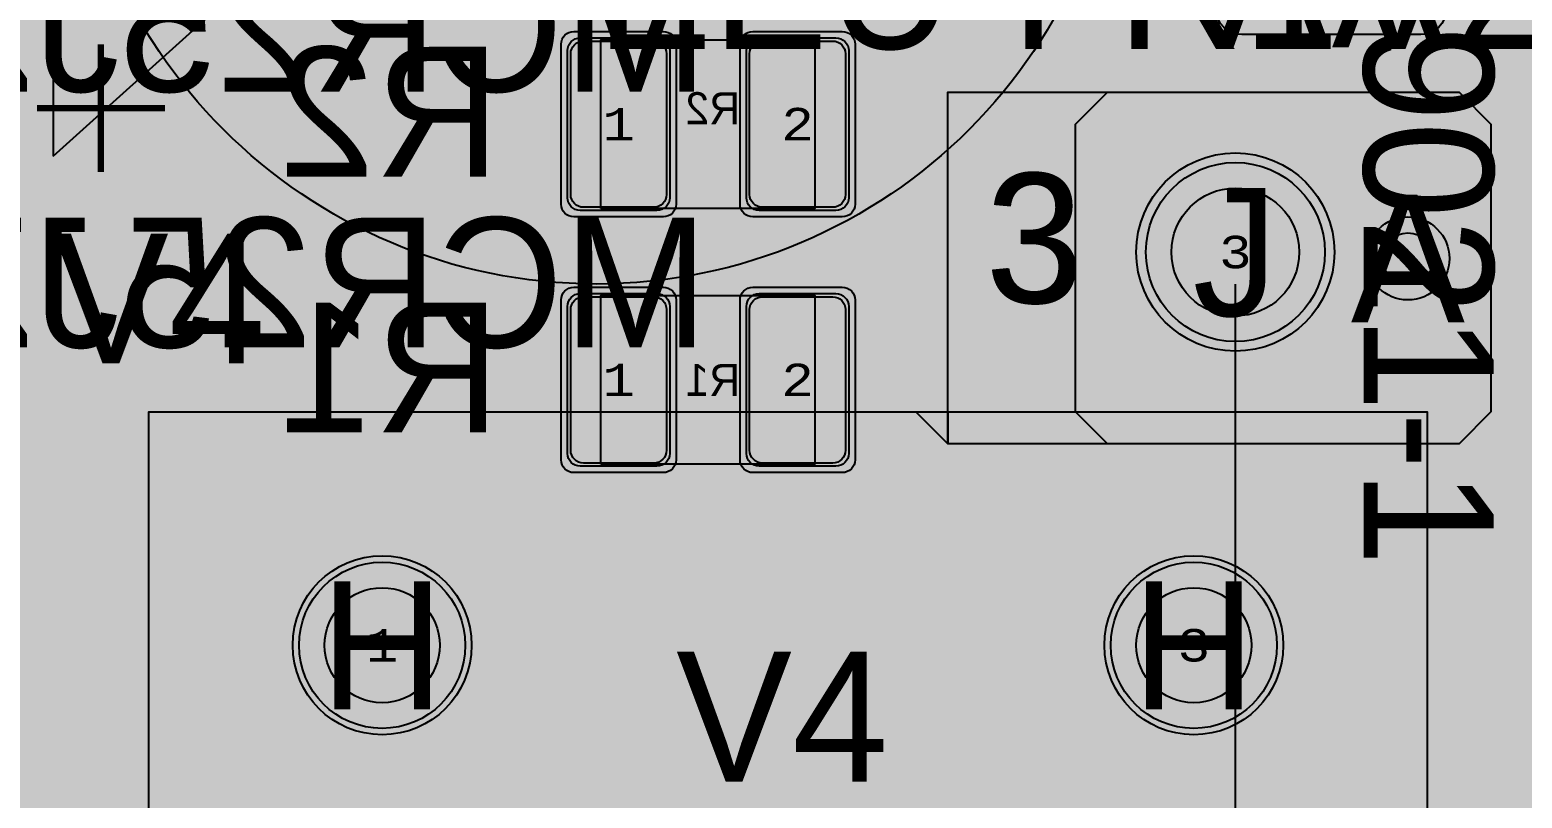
# Model space of a CAD drawing. Extents: x -13 to 280, y -47 to 100.
# Drawn here: x 111.14 to 134.49, y 53.96 to 65.97 of the extents above; entities that cross this region are included whole.
import ezdxf
from ezdxf.enums import TextEntityAlignment as Align

# ---------------------------------------------------------------- set-up
doc = ezdxf.new("R2010")
doc.units = 0
doc.header["$MEASUREMENT"] = 0
for name, color, linetype in [('ASSEMBLY_OUTLINES_BTM', 191, 'CONTINUOUS'), ('ASSEMBLY_OUTLINES_TOP', 102, 'CONTINUOUS'), ('ASSEMBLY_PART_NUMBERS_BTM', 191, 'CONTINUOUS'), ('ASSEMBLY_PART_NUMBERS_TOP', 102, 'CONTINUOUS'), ('ASSEMBLY_REF_DES_BTM', 191, 'CONTINUOUS'), ('ASSEMBLY_REF_DES_TOP', 102, 'CONTINUOUS'), ('DRILL_DRAWING', 21, 'CONTINUOUS'), ('GENERATED_SILKSCREEN_BTM', 255, 'CONTINUOUS'), ('GENERATED_SILKSCREEN_TOP', 140, 'CONTINUOUS'), ('PART_HOLES_LAYER_BOTTOM', 30, 'CONTINUOUS'), ('PART_HOLES_LAYER_TOP', 30, 'CONTINUOUS'), ('PART_PADS_LAYER_BOTTOM', 230, 'CONTINUOUS'), ('PART_PADS_LAYER_TOP', 150, 'CONTINUOUS'), ('PART_PADS_SMD_BTM', 230, 'CONTINUOUS'), ('PIN_NUMBERS_BTM', 8, 'CONTINUOUS'), ('PIN_NUMBERS_TOP', 8, 'CONTINUOUS'), ('PLACEMENT_OUTLINES_BTM', 222, 'CONTINUOUS'), ('PLACEMENT_OUTLINES_TOP', 130, 'CONTINUOUS'), ('PLANE_DATA_LAYER_BOTTOM', 230, 'CONTINUOUS'), ('PLANE_DATA_LAYER_TOP', 150, 'CONTINUOUS'), ('PLANE_SHAPES_LAYER_BOTTOM', 230, 'CONTINUOUS'), ('PLANE_SHAPES_LAYER_TOP', 150, 'CONTINUOUS'), ('SILKSCREEN_OUTLINES_BTM', 211, 'CONTINUOUS'), ('SILKSCREEN_OUTLINES_TOP', 150, 'CONTINUOUS'), ('SILKSCREEN_REF_DES_BTM', 211, 'CONTINUOUS'), ('SILKSCREEN_REF_DES_TOP', 150, 'CONTINUOUS'), ('SOLDERMASK_PADS_BTM', 12, 'CONTINUOUS'), ('SOLDERMASK_PADS_TOP', 180, 'CONTINUOUS'), ('SOLDERPASTE_PADS_BTM', 12, 'CONTINUOUS'), ('TRACES_LAYER_BOTTOM', 230, 'CONTINUOUS'), ('TRACES_LAYER_TOP', 150, 'CONTINUOUS'), ('VIA_HOLES_LAYER_BOTTOM', 30, 'CONTINUOUS'), ('VIA_HOLES_LAYER_TOP', 30, 'CONTINUOUS'), ('VIA_PADS_LAYER_BOTTOM', 230, 'CONTINUOUS'), ('VIA_PADS_LAYER_TOP', 150, 'CONTINUOUS')]:
    doc.layers.add(name, color=color, linetype=linetype)
doc.styles.add('COURIER_NEW', font='COUR.TTF')
doc.styles.add('VERIBEST_GERBER_0', font='txt')

msp = doc.modelspace()

# ---------------------------------------------------------------- hatches: boundary and pattern name
at = {"layer": 'PART_HOLES_LAYER_BOTTOM'}
h = msp.add_hatch(color=256, dxfattribs=at)
edge = h.paths.add_edge_path()
edge.add_arc((130, 62.5), 1, 0, 360)
h = msp.add_hatch(color=256, dxfattribs=at)
edge = h.paths.add_edge_path()
edge.add_arc((116.65, 56.35), 0.9, 0, 360)
h = msp.add_hatch(color=256, dxfattribs=at)
edge = h.paths.add_edge_path()
edge.add_arc((129.35, 56.35), 0.9, 0, 360)
at = {"layer": 'PART_HOLES_LAYER_TOP'}
h = msp.add_hatch(color=256, dxfattribs=at)
edge = h.paths.add_edge_path()
edge.add_arc((130, 62.5), 1, 0, 360)
h = msp.add_hatch(color=256, dxfattribs=at)
edge = h.paths.add_edge_path()
edge.add_arc((116.65, 56.35), 0.9, 0, 360)
h = msp.add_hatch(color=256, dxfattribs=at)
edge = h.paths.add_edge_path()
edge.add_arc((129.35, 56.35), 0.9, 0, 360)
at = {"layer": 'PLANE_DATA_LAYER_BOTTOM'}
h = msp.add_hatch(color=256, dxfattribs=at)
h.paths.add_polyline_path([(144.392238, 74.423799, -0.198909956), (144.36992, 74.369918), (136.022321, 66.022318, -0.198913366), (135.968439, 66), (127.0762, 66, -0.414213562), (127, 66.0762), (127, 69.999996), (126.999997, 70.000001), (125.000002, 71.999998, 0.207684346), (124.999996, 72), (123.000004, 72, 0.207684346), (122.999998, 71.999998), (119.022322, 68.02232, -0.198913366), (118.96844, 68.000002), (115.944447, 68, 0.175452379), (115.944442, 67.999998), (111.627175, 64.114458, -0.649327923), (111.5, 64.171097), (111.500002, 87.46844), (111.500002, 87.468441, -0.198909956), (111.52232, 87.522322), (119.977678, 95.97768, -0.198913366), (120.03156, 95.999998), (135.9238, 96, -0.414213562), (136, 95.9238), (136, 90.5762, -0.414213562), (135.9238, 90.5), (123.000004, 90.5, 0.207684346), (122.999998, 90.499998), (121.500002, 89.000002), (121.5, 88.999996), (121.5, 77.000004), (121.500003, 76.999999), (122.999998, 75.500002, 0.207684346), (123.000004, 75.5), (135.9238, 75.5, -0.414213562), (136, 75.4238), (136, 74.500008, 0.414213562), (136.000008, 74.5), (144.316038, 74.5, -0.414213562), (144.392238, 74.4238)], flags=0)
h.paths.add_polyline_path([(116.95, 68.85, 0.414213562), (117.65, 69.55), (117.65, 70.95, 0.414213562), (116.95, 71.65), (115.55, 71.65, 0.414213562), (114.85, 70.95), (114.85, 69.55, 0.414213562), (115.55, 68.85)], flags=0)
h.paths.add_polyline_path([(116.95, 86.85, 0.414213562), (117.65, 87.55), (117.65, 88.95, 0.414213562), (116.95, 89.65), (115.55, 89.65, 0.414213562), (114.85, 88.95), (114.85, 87.55, 0.414213562), (115.55, 86.85)], flags=0)
h = msp.add_hatch(color=256, dxfattribs=at)
h.paths.add_polyline_path([(134, 64.468438), (133.999998, 60.03156), (133.999998, 60.031559, -0.198909956), (133.97768, 59.977678), (133.522322, 59.52232, -0.198913366), (133.46844, 59.500002), (125.531562, 59.5, -0.198913366), (125.47768, 59.522318), (125.13008, 59.869918, -0.198909956), (125.107762, 59.923799), (125.107762, 59.9238, -0.414213562), (125.183962, 60), (125.499992, 60, 0.414213562), (125.5, 60.000008), (125.5, 64.9238, -0.414213562), (125.5762, 65), (128.1, 64.999999), (133.46844, 64.999998, -0.198913366), (133.522322, 64.97768), (133.977682, 64.52232, -0.198909956), (134, 64.468439)], flags=0)
h.paths.add_polyline_path([(128.1, 62.5, -1), (131.9, 62.5, -1)], flags=0)
for points in [[(130, 62.5), (130, 64.4762)], [(130, 62.5), (128.0238, 62.5)], [(130, 62.5), (130, 60.5238)], [(130, 62.5), (131.9762, 62.5)]]:
    msp.add_hatch(color=256, dxfattribs=at).paths.add_polyline_path(points, is_closed=False, flags=0)
at = {"layer": 'PLANE_DATA_LAYER_TOP'}
h = msp.add_hatch(color=256, dxfattribs=at)
h.paths.add_polyline_path([(258.5, 84.968438), (258.499998, 72.53156), (258.499998, 72.531559, -0.198909956), (258.47768, 72.477678), (256.022322, 70.02232, -0.198913366), (255.96844, 70.000002), (235.000004, 70, 0.207684346), (234.999998, 69.999998), (219.000002, 54.000002), (219, 53.999996), (218.999998, 29.03156), (218.999998, 29.031559, -0.198909956), (218.97768, 28.977678), (202.522322, 12.52232, -0.198913366), (202.46844, 12.500002), (149.5762, 12.5, -0.414213562), (149.5, 12.5762), (149.5, 14.499996), (149.499997, 14.500001), (145.000002, 18.999998, 0.207684346), (144.999996, 19), (139.000004, 19, 0.207684346), (138.999998, 18.999998), (128.522321, 8.522318, -0.198913366), (128.468439, 8.5), (106.531562, 8.5, -0.198913366), (106.47768, 8.522318), (102.500002, 12.499998, 0.207684346), (102.499996, 12.5), (96.500004, 12.5, 0.207684346), (96.499998, 12.499998), (94.000002, 10.000002), (94, 9.999996), (94, 5.0762, -0.414213562), (93.9238, 5), (61.0762, 5, -0.414213562), (61, 5.0762), (61, 9.499996), (60.999997, 9.500001), (58.000002, 12.499998, 0.207684346), (57.999996, 12.5), (52.000004, 12.5, 0.207684346), (51.999998, 12.499998), (49.000002, 9.500002), (49, 9.499996), (49, 5.0762, -0.414213562), (48.9238, 5), (16.0762, 5, -0.414213562), (16, 5.0762), (16, 8.999996), (15.999997, 9.000001), (13.750002, 11.249998, 0.207684346), (13.749996, 11.25), (1.5762, 11.25, -0.414213562), (1.5, 11.3262), (1.500002, 86.968439), (1.500002, 86.96844, -0.198909956), (1.52232, 87.022321), (2.999997, 88.499998), (2.999999, 88.500004), (2.999999, 91.81604, -0.668181994), (3.130081, 91.869921), (3.4, 91.600002), (6.3, 88.700001), (7.999998, 87.000002, 0.207684346), (8.000004, 87), (11.499996, 87, 0.207684346), (11.500002, 87.000002), (15.499998, 90.999998), (15.5, 91.000004), (15.5, 95.9238, -0.414213562), (15.5762, 96), (17.722894, 96, -0.414213562), (17.799094, 95.9238, -0.157845252), (17.784635, 95.87914, 1.957551633), (20.215365, 95.87914, -0.157845252), (20.200906, 95.9238, -0.414213562), (20.277106, 96), (21.924691, 96, -0.579614893), (21.990422, 95.885253, 1.745689265), (25.009578, 95.885253, -0.579614893), (25.075309, 96), (27.222894, 96, -0.414213562), (27.299094, 95.9238, -0.157845252), (27.284635, 95.87914, 0.463471037), (27.832699, 93.656605, -0.284786377), (27.875, 93.588361), (27.875, 92.361644, -0.198909956), (27.852682, 92.307763), (22.388417, 86.843498, 0.198912246), (22.205358, 86.401557), (22.205358, 83.362834, -0.198909956), (22.18304, 83.308953), (16.933059, 78.058972, 0.198912246), (16.75, 77.617031), (16.75, 76.865445, -0.198909956), (16.727682, 76.811564), (15.138312, 75.222194, -0.194772493), (15.085645, 75.199886, 0.409549399), (14.2, 74.3), (14.2, 74.299969, 0.992073385), (15.999886, 74.285645, -0.194772493), (16.022194, 74.338312), (17.816941, 76.133059, 0.198912246), (18, 76.575), (18, 77.326586, -0.198909956), (18.022318, 77.380467), (23.272299, 82.630448, 0.198912246), (23.455358, 83.072389), (23.455358, 86.111112, -0.198909956), (23.477676, 86.164993), (28.941941, 91.629258, 0.198912246), (29.125, 92.071199), (29.125, 93.588361, -0.284786377), (29.167301, 93.656605, 0.463471037), (29.715365, 95.87914, -0.157845252), (29.700906, 95.9238, -0.414213562), (29.777106, 96), (48.9238, 96, -0.414213562), (49, 95.9238), (49, 91.000004), (49.000003, 90.999999), (51.3, 88.700001), (52.999998, 87.000002, 0.207684346), (53.000004, 87), (56.999996, 87, 0.207684346), (57.000002, 87.000002), (60.999998, 90.999998), (61, 91.000004), (61, 95.9238, -0.414213562), (61.0762, 96), (93.9238, 96, -0.414213562), (94, 95.9238), (94, 90.500004), (94.000003, 90.499999), (97.499998, 87.000002, 0.207684346), (97.500004, 87), (101.999996, 87, 0.207684346), (102.000002, 87.000002), (105.999998, 90.999998), (106, 91.000004), (106, 95.9238, -0.414213562), (106.0762, 96), (129.549985, 96, -0.557048093), (129.618191, 95.889824, 0.116057054), (129.55, 95.6), (129.55, 92.4, 0.414213562), (130.2, 91.75), (132.8, 91.75, 0.414213562), (133.45, 92.4), (133.45, 95.6, 0.116057054), (133.381809, 95.889824, -0.557048093), (133.450015, 96), (134.4238, 96, -0.414213562), (134.5, 95.9238), (134.5, 90.441466, -0.414213562), (134.4238, 90.365266), (130.778303, 90.365266, -0.198913366), (130.724421, 90.387584), (129.817866, 91.294139, 0.198912246), (129.375925, 91.477198), (115.162716, 91.477198, -0.198913366), (115.108834, 91.499516), (114.666409, 91.941941, 0.198912246), (114.224468, 92.125), (113.77918, 92.125, -0.19476974), (113.726165, 92.146466, 0.662426212), (112.2, 91.500001), (112.2, 91.499999, 0.662426212), (113.726165, 90.853534, -0.19476974), (113.77918, 90.875), (113.934022, 90.875, -0.198913366), (113.987904, 90.852682), (114.430329, 90.410257, 0.198912246), (114.87227, 90.227198), (129.085479, 90.227198, -0.198913366), (129.139361, 90.20488), (130.045916, 89.298325, 0.198912246), (130.487857, 89.115266), (134.4238, 89.115266, -0.414213562), (134.5, 89.039066), (134.5, 86.000004), (134.500003, 85.999999), (138.999998, 81.500002, 0.207684346), (139.000004, 81.5), (145.999996, 81.5, 0.207684346), (146.000002, 81.500002), (151.499998, 86.999998), (151.5, 87.000004), (151.5, 94.359758, -0.414213562), (151.5762, 94.435958), (210.4238, 94.435958, -0.414213562), (210.5, 94.359758), (210.5, 85.500004), (210.500003, 85.499999), (214.499998, 81.500002, 0.207684346), (214.500004, 81.5), (222.1738, 81.5, -0.414213562), (222.25, 81.4238), (222.25, 73.5, 0.414213562), (222.5, 73.25), (227, 73.25, 0.414213562), (227.25, 73.5), (227.25, 77.364885, -0.198909956), (227.272318, 77.418766), (228.081234, 78.227682, -0.198913366), (228.135116, 78.25), (237.864884, 78.25, -0.198913366), (237.918766, 78.227682), (238.822897, 77.323551, -0.00035495), (238.822973, 77.323474, 0.199280671), (239, 77.25), (243.5, 77.25, 0.414213562), (243.75, 77.5), (243.75, 83.5, 0.414213562), (243.5, 83.75), (239, 83.75, 0.414213562), (238.75, 83.5), (238.75, 81.135115, -0.198909956), (238.727682, 81.081234), (237.918766, 80.272318, -0.198913366), (237.864884, 80.25), (228.135116, 80.25, -0.198913366), (228.081234, 80.272318), (227.272318, 81.081234, -0.198909956), (227.25, 81.135115), (227.25, 82.218439, -0.198909956), (227.272318, 82.27232), (231.995058, 86.99506, -0.198913366), (232.04894, 87.017378), (232.302743, 87.017378, 0.198912246), (232.744684, 87.200437), (235.691941, 90.147694, 0.198912246), (235.875, 90.589635), (235.875, 92.838361, -0.284786377), (235.917301, 92.906605, 0.284787559), (236.75, 94.25, 0.354394072), (235.56043, 95.717527, -0.354393408), (235.5, 95.792077), (235.5, 96.4238, -0.414213562), (235.5762, 96.5), (248.4238, 96.5, -0.414213562), (248.5, 96.4238), (248.5, 92.000004), (248.500003, 91.999999), (252.2, 88.3), (252.499998, 88.000002, 0.207684346), (252.500004, 88), (255.46844, 87.999998, -0.198913366), (255.522322, 87.97768), (258.477682, 85.02232, -0.198909956), (258.5, 84.968439)], flags=0)
h.paths.add_polyline_path([(3, 18.1, -1), (5.5, 18.1, -1)], flags=0)
h.paths.add_polyline_path([(3.4, 59.75, -1), (5.6, 59.75, -1)], flags=0)
h.paths.add_polyline_path([(2.75, 13.9, -1), (5.75, 13.9, -1)], flags=0)
h.paths.add_polyline_path([(10.35, 16.85, 0.414213562), (11, 17.5), (11, 18.7, 0.414213562), (10.35, 19.35), (9.15, 19.35, 0.414213562), (8.5, 18.7), (8.5, 17.5, 0.414213562), (9.15, 16.85)], flags=0)
h.paths.add_polyline_path([(8.25, 13.9, -1), (11.25, 13.9, -1)], flags=0)
h.paths.add_polyline_path([(10.999641, 39.722422, 0.350115905), (11.7, 40.6), (11.7, 40.600001, 0.893974901), (9.922422, 40.799641, -0.141359951), (9.902002, 40.762662), (4.56967, 35.430331, 0.198912367), (4.35, 34.900001), (4.35, 29.019962, -0.141359112), (4.338291, 28.979375, 0.141358978), (4.2, 28.500001), (4.2, 28.5, 1), (6, 28.5), (6, 28.500001, 0.141358978), (5.861709, 28.979375, -0.141359112), (5.85, 29.019962), (5.85, 34.557777, -0.198909956), (5.872318, 34.611658), (10.962662, 39.702002, -0.141359951)], flags=0)
h.paths.add_polyline_path([(6.3, 50, -1), (13.7, 50, -1)], flags=0)
h.paths.add_polyline_path([(18.25, 12, -1), (20.75, 12, -1)], flags=0)
h.paths.add_polyline_path([(16.65, 24.6, -1), (20.75, 24.6, -1)], flags=0)
h.paths.add_polyline_path([(16.65, 41.4, -1), (20.75, 41.4, -1)], flags=0)
h.paths.add_polyline_path([(18.25, 53, -1), (20.75, 53, -1)], flags=0)
h.paths.add_polyline_path([(16.65, 71.2, 1), (20.75, 71.2, 0.236598351), (19.926702, 72.842469, 0.332217121), (17.473299, 72.842469, 0.236598402)], flags=0)
h.paths.add_polyline_path([(16.65, 83.8, -1), (20.75, 83.8, -1)], flags=0)
h.paths.add_polyline_path([(25.05, 11, 0.414213562), (25.5, 11.45), (25.5, 12.55, 0.414213562), (25.05, 13), (23.95, 13, 0.414213562), (23.5, 12.55), (23.5, 11.45, 0.414213562), (23.95, 11)], flags=0)
h.paths.add_polyline_path([(23.25, 53, 1), (25.75, 53), (25.75, 54.781012, 0.198912306), (25.383883, 55.664895), (20.414895, 60.633883, 0.198912306), (19.531012, 61), (9.5, 61, 1), (9.5, 58.5), (18.981682, 58.5, -0.198913366), (19.035564, 58.477682), (23.227682, 54.285564, -0.198909956), (23.25, 54.231683)], flags=0)
h.paths.add_polyline_path([(26.9, 23.05, 0.414213562), (27.55, 23.7), (27.55, 25.5, 0.414213562), (26.9, 26.15), (25.1, 26.15, 0.414213562), (24.45, 25.5), (24.45, 23.7, 0.414213562), (25.1, 23.05)], flags=0)
h.paths.add_polyline_path([(24.45, 28.8, -1), (27.55, 28.8, -1)], flags=0)
h.paths.add_polyline_path([(24.45, 33, -1), (27.55, 33, -1)], flags=0)
h.paths.add_polyline_path([(24.45, 37.2, -1), (27.55, 37.2, -1)], flags=0)
h.paths.add_polyline_path([(26.9, 69.65, 0.414213562), (27.55, 70.3), (27.55, 72.1, 0.414213562), (26.9, 72.75), (25.1, 72.75, 0.414213562), (24.45, 72.1), (24.45, 70.3, 0.414213562), (25.1, 69.65)], flags=0)
h.paths.add_polyline_path([(24.2, 83.8, -1), (27.8, 83.8, -1)], flags=0)
h.paths.add_polyline_path([(29.95, 24.6, -1), (33.05, 24.6, -1)], flags=0)
h.paths.add_polyline_path([(29.95, 28.8, -1), (33.05, 28.8, -1)], flags=0)
h.paths.add_polyline_path([(30.050559, 40.850799, 0.833523971), (33.05, 41.399999), (33.05, 41.4, 0.771151006), (30.150275, 42.162065, -0.771150883), (30.007721, 42.199529), (30.007721, 63.03507, 0.198912215), (29.861274, 63.388623), (23.888507, 69.36139, -0.198909956), (23.866189, 69.415271), (23.866189, 72.52752, -0.198909956), (23.888507, 72.581401), (25.278258, 73.971152, -0.311695204), (25.363434, 73.986747, 3.389409812), (24.45, 75.4, 0.106198542), (24.586747, 74.763434, -0.106197553), (24.59347, 74.73214), (24.59347, 74.732139, -0.198909956), (24.571152, 74.678258), (23.222521, 73.329627, -0.668181994), (23.092439, 73.383508), (23.092439, 77.937499, -0.198909956), (23.114757, 77.99138), (24.201059, 79.077682, -0.198913366), (24.254941, 79.1), (24.479303, 79.1, -0.311693868), (24.550559, 79.050799, 0.833523971), (27.55, 79.599999), (27.55, 79.600001, 0.833523971), (24.550559, 80.149201, -0.311693868), (24.479303, 80.1), (24.016271, 80.1, 0.198912215), (23.662718, 79.953553), (22.238886, 78.529721, 0.198912215), (22.092439, 78.176168), (22.092439, 68.563129, 0.198912215), (22.238886, 68.209576), (28.206068, 62.242394, -0.198909956), (28.228386, 62.188513), (28.228386, 41.992222, -0.198909956), (28.206068, 41.938341), (28.190045, 41.922318, -0.198913366), (28.136163, 41.9), (27.520697, 41.9, -0.311693868), (27.449441, 41.949201, 0.833523971), (24.45, 41.400001), (24.45, 41.399999, 0.833523971), (27.449441, 40.850799, -0.311693868), (27.520697, 40.9), (28.374833, 40.9, 0.198912215), (28.728386, 41.046447), (29.064172, 41.382233, -0.41421628), (29.171936, 41.382232), (29.507721, 41.046447, 0.198912367), (29.861274, 40.9), (29.979303, 40.9, -0.311693868)], flags=0)
h.paths.add_polyline_path([(29.95, 71.2, -1), (33.05, 71.2, -1)], flags=0)
h.paths.add_polyline_path([(29.95, 75.4, -1), (33.05, 75.4, -1)], flags=0)
h.paths.add_polyline_path([(29.95, 79.6, -1), (33.05, 79.6, -1)], flags=0)
h.paths.add_polyline_path([(29.7, 33, -1), (33.3, 33, -1)], flags=0)
h.paths.add_polyline_path([(29.7, 37.2, -1), (33.3, 37.2, -1)], flags=0)
h.paths.add_polyline_path([(29.7, 83.8, -1), (33.3, 83.8, -1)], flags=0)
h.paths.add_polyline_path([(50.5, 47.25, 0.414213562), (50.75, 47.5), (50.75, 63.5, 0.414213562), (50.5, 63.75), (46.5, 63.75, 0.414213562), (46.25, 63.5), (46.25, 47.5, 0.414213562), (46.5, 47.25)], flags=0)
h.paths.add_polyline_path([(51.3, 50, -1), (58.7, 50, -1)], flags=0)
h.paths.add_polyline_path([(57, 29, -1), (65, 29, -1)], flags=0)
h.paths.add_polyline_path([(66.6, 20, -1), (71.4, 20, -1)], flags=0)
h.paths.add_polyline_path([(66.6, 38, -1), (71.4, 38, -1)], flags=0)
h.paths.add_polyline_path([(75.6, 62, -1), (80.4, 62, -1)], flags=0)
h.paths.add_polyline_path([(75.6, 80, -1), (80.4, 80, -1)], flags=0)
h.paths.add_polyline_path([(85.549825, 29.973203, 0.198912367), (85.769495, 30.503533), (85.769495, 34.629883, 0.198912367), (85.549825, 35.160213), (81.616905, 39.093132, -0.198909956), (81.594587, 39.147013), (81.594587, 47.209472, -0.198909956), (81.616905, 47.263353), (82.676449, 48.322897, -0.00035495), (82.676526, 48.322973, 0.199280671), (82.75, 48.5), (82.75, 52.5, 0.414213562), (82.5, 52.75), (78.5, 52.75, 0.414213562), (78.25, 52.5), (78.25, 48.5, 0.199280671), (78.323474, 48.322973, -0.00035495), (78.323551, 48.322897), (80.072269, 46.574179, -0.198909956), (80.094587, 46.520298), (80.094587, 38.804789, 0.198912367), (80.314257, 38.274459), (84.247177, 34.34154, -0.198909956), (84.269495, 34.287659), (84.269495, 30.845757, -0.198909956), (84.247177, 30.791876), (83.227619, 29.772318, -0.198913366), (83.173737, 29.75), (82.722666, 29.75, -0.220113332), (82.66459, 29.776869, 0.189180818), (81.892172, 30.191548, -0.379842992), (81.825, 30.267211), (81.825, 30.272789, -0.379842992), (81.892172, 30.348452, 16.821510547), (81.607828, 30.348452, -0.379842992), (81.675, 30.272789), (81.675, 30.267211, -0.379842992), (81.607828, 30.191548, 0.887776067), (81.607828, 27.808452, -0.379842992), (81.675, 27.732789), (81.675, 27.727211, -0.379842992), (81.607828, 27.651548, 16.821510547), (81.892172, 27.651548, -0.379842992), (81.825, 27.727211), (81.825, 27.732789, -0.379842992), (81.892172, 27.808452, 0.189180818), (82.66459, 28.223131, -0.220113332), (82.722666, 28.25), (83.515961, 28.25, 0.198912714), (84.046292, 28.46967)], flags=0)
h.paths.add_polyline_path([(82, 71, -1), (90, 71, -1)], flags=0)
h.paths.add_polyline_path([(96.3, 50, -1), (103.7, 50, -1)], flags=0)
h.paths.add_polyline_path([(116.95, 87.1, 0.414213562), (117.4, 87.55), (117.4, 88.95, 0.414213562), (116.95, 89.4), (115.55, 89.4, 0.414213562), (115.1, 88.95), (115.1, 87.55, 0.414213562), (115.55, 87.1)], flags=0)
h.paths.add_polyline_path([(115.1, 56.35, -1), (118.2, 56.35, -1)], flags=0)
h.paths.add_polyline_path([(118.7, 11.35, 0.414213562), (119.15, 11.8), (119.15, 13.2, 0.414213562), (118.7, 13.65), (117.3, 13.65, 0.414213562), (116.85, 13.2), (116.85, 11.8, 0.414213562), (117.3, 11.35)], flags=0)
h.paths.add_polyline_path([(118.7, 29.35, 0.414213562), (119.15, 29.8), (119.15, 31.2, 0.414213562), (118.7, 31.65), (118.295776, 31.65, -0.198913366), (118.241894, 31.672318), (117.672318, 32.241894, -0.198909956), (117.65, 32.295775), (117.65, 42.0455, -0.344121363), (117.707711, 42.119423, 0.344122875), (118.2, 42.75), (118.2, 44.55, 0.344122875), (117.707711, 45.180577, -0.344121363), (117.65, 45.2545), (117.65, 46.198799, 0.198912215), (117.357106, 46.905905), (113.74062, 50.522391, -0.198909956), (113.718302, 50.576272), (113.718302, 64.472527, -0.198909956), (113.74062, 64.526408), (116.957106, 67.742894, 0.198912215), (117.25, 68.45), (117.25, 69.182087, -0.196019859), (117.271722, 69.235365, 0.19601931), (117.4, 69.55), (117.4, 70.95, 0.414213562), (116.95, 71.4), (115.55, 71.4, 0.414213562), (115.1, 70.95), (115.1, 69.55, 0.19601931), (115.228278, 69.235365, -0.196019859), (115.25, 69.182087), (115.25, 68.895775, -0.198909956), (115.227682, 68.841894), (112.011196, 65.625408, 0.198912215), (111.718302, 64.918302), (111.718302, 50.130497, 0.198912215), (112.011196, 49.423391), (115.627682, 45.806905, -0.198909956), (115.65, 45.753024), (115.65, 45.2545, -0.344121363), (115.592289, 45.180577, 0.344122875), (115.1, 44.55), (115.1, 42.75, 0.344122875), (115.592289, 42.119423, -0.344121363), (115.65, 42.0455), (115.65, 31.85, 0.198912215), (115.942894, 31.142894), (116.827682, 30.258106, -0.198909956), (116.85, 30.204225), (116.85, 29.8, 0.414213562), (117.3, 29.35)], flags=0)
h.paths.add_polyline_path([(122.35, 70.25, -1), (125.15, 70.25, -1)], flags=0)
h.paths.add_polyline_path([(122.35, 88.25, -1), (125.15, 88.25, -1)], flags=0)
h.paths.add_polyline_path([(124.1, 12.5, -1), (126.9, 12.5, -1)], flags=0)
h.paths.add_polyline_path([(124.1, 30.5, -1), (126.9, 30.5, -1)], flags=0)
h.paths.add_polyline_path([(118.8, 50, -1), (127.2, 50, -1)], flags=0)
h.paths.add_polyline_path([(127.55, 56.35, -1), (131.15, 56.35, -1)], flags=0)
h.paths.add_polyline_path([(133.176777, 34.823223, 0.198911632), (133.25, 34.999999), (133.25, 45.500001, 0.198911632), (133.176777, 45.676777), (132.676777, 46.176777, 0.198912672), (132.5, 46.25), (127.5, 46.25, 0.198912672), (127.323223, 46.176777), (126.823223, 45.676777, 0.198911632), (126.75, 45.500001), (126.75, 34.999999, 0.198911632), (126.823223, 34.823223), (127.323223, 34.323223, 0.198912672), (127.5, 34.25), (132.5, 34.25, 0.198912672), (132.676777, 34.323223)], flags=0)
h.paths.add_polyline_path([(132.8, 65.75, 0.414213562), (133.45, 66.4), (133.45, 69.6, 0.414213562), (132.8, 70.25), (130.2, 70.25, 0.414213562), (129.55, 69.6), (129.55, 66.4, 0.414213562), (130.2, 65.75)], flags=0)
h.paths.add_polyline_path([(132.8, 75.75, 0.414213562), (133.45, 76.4), (133.45, 79.6, 0.414213562), (132.8, 80.25), (130.2, 80.25, 0.414213562), (129.55, 79.6), (129.55, 76.4, 0.414213562), (130.2, 75.75)], flags=0)
h.paths.add_polyline_path([(132.8, 81.75, 0.414213562), (133.45, 82.4), (133.45, 85.6, 0.414213562), (132.8, 86.25), (130.2, 86.25, 0.414213562), (129.55, 85.6), (129.55, 84.024512, -0.414213562), (129.4738, 83.948312), (128.659868, 83.948312, -0.198913366), (128.605986, 83.97063), (127.76521, 84.811407, 0.198912714), (127.234879, 85.031077), (82.319555, 85.031077, 0.198912714), (81.789224, 84.811407), (81.450136, 84.472318, -0.198913366), (81.396254, 84.45), (69.877975, 84.45, 0.198912714), (69.347644, 84.23033), (64.71967, 79.602356, 0.198912367), (64.5, 79.072026), (64.5, 74.512666, -0.220113332), (64.473131, 74.45459, 0.654697284), (65.107828, 72.348452, -0.379842992), (65.175, 72.272789), (65.175, 72.267211, -0.379842992), (65.107828, 72.191548, 0.887776067), (65.107828, 69.808452, -0.379842992), (65.175, 69.732789), (65.175, 69.727211, -0.379842992), (65.107828, 69.651548, 16.821510547), (65.392172, 69.651548, -0.379842992), (65.325, 69.727211), (65.325, 69.732789, -0.379842992), (65.392172, 69.808452, 0.887776067), (65.392172, 72.191548, -0.379842992), (65.325, 72.267211), (65.325, 72.272789, -0.379842992), (65.392172, 72.348452, 0.654697284), (66.026869, 74.45459, -0.220113332), (66, 74.512666), (66, 78.729802, -0.198909956), (66.022318, 78.783683), (70.166317, 82.927682, -0.198913366), (70.220199, 82.95), (81.738478, 82.95, 0.198912612), (82.268809, 83.16967), (82.607897, 83.508759, -0.198913366), (82.661779, 83.531077), (126.892655, 83.531077, -0.198913366), (126.946537, 83.508759), (127.545992, 82.909303, 0.236905922), (128.184745, 82.697512, -0.03628461), (128.195761, 82.698312), (129.4738, 82.698312, -0.414213562), (129.55, 82.622112), (129.55, 82.4, 0.414213562), (130.2, 81.75)], flags=0)
h.paths.add_polyline_path([(134.176777, 59.823223, 0.198911632), (134.25, 59.999999), (134.25, 64.500001, 0.198911632), (134.176777, 64.676777), (133.676777, 65.176777, 0.198912672), (133.5, 65.25), (128, 65.25, 0.198912672), (127.823223, 65.176777), (127.323223, 64.676777, 0.198911632), (127.25, 64.500001), (127.25, 59.999999, 0.198911632), (127.323223, 59.823223), (127.823223, 59.323223, 0.198912672), (128, 59.25), (133.5, 59.25, 0.198912672), (133.676777, 59.323223)], flags=0)
h.paths.add_polyline_path([(147.5, 62.75, 0.414213562), (147.75, 63), (147.75, 75.5, 0.414213562), (147.5, 75.75), (141.5, 75.75, 0.199280671), (141.322973, 75.676526, -0.00035495), (141.322897, 75.676449), (140.418766, 74.772318, -0.198913366), (140.364884, 74.75), (107, 74.75, 0.198912672), (106.823223, 74.676777), (101.323551, 69.177103, -0.00035495), (101.323474, 69.177027, 0.199280671), (101.25, 69), (101.25, 61, 0.414213562), (101.5, 60.75), (107, 60.75, 0.414213562), (107.25, 61), (107.25, 68.864885, -0.198909956), (107.272318, 68.918766), (110.581234, 72.227682, -0.198913366), (110.635116, 72.25), (140.364884, 72.25, -0.198913366), (140.418766, 72.227682), (141.227682, 71.418766, -0.198909956), (141.25, 71.364885), (141.25, 63, 0.414213562), (141.5, 62.75)], flags=0)
h.paths.add_polyline_path([(174, 50, -1), (186, 50, -1)], flags=0)
h.paths.add_polyline_path([(229.15, 76.75, -1), (231.35, 76.75, -1)], flags=0)
h.paths.add_polyline_path([(229.15, 81.75, -1), (231.35, 81.75, -1)], flags=0)
h.paths.add_polyline_path([(238.05, 71, 0.414213562), (238.5, 71.45), (238.5, 72.55, 0.414213562), (238.05, 73), (236.95, 73, 0.414213562), (236.5, 72.55), (236.5, 71.45, 0.414213562), (236.95, 71)], flags=0)
h.paths.add_polyline_path([(238.05, 84.5, 0.414213562), (238.5, 84.95), (238.5, 86.05, 0.414213562), (238.05, 86.5), (236.95, 86.5, 0.414213562), (236.5, 86.05), (236.5, 84.95, 0.414213562), (236.95, 84.5)], flags=0)
h.paths.add_polyline_path([(237.25, 94.25, -1), (240.75, 94.25, -1)], flags=0)
h.paths.add_polyline_path([(241.25, 72, -1), (243.75, 72, -1)], flags=0)
h.paths.add_polyline_path([(241.25, 85.5, -1), (243.75, 85.5, -1)], flags=0)
h.paths.add_polyline_path([(246.95, 72.45, -1), (250.05, 72.45, -1)], flags=0)
h.paths.add_polyline_path([(246.95, 76.65, -1), (250.05, 76.65, -1)], flags=0)
h.paths.add_polyline_path([(246.95, 80.85, -1), (250.05, 80.85, -1)], flags=0)
h.paths.add_polyline_path([(246.95, 85.05, -1), (250.05, 85.05, -1)], flags=0)
h.paths.add_polyline_path([(252.2, 72.45, -1), (255.8, 72.45, -1)], flags=0)
h.paths.add_polyline_path([(252.2, 76.65, -1), (255.8, 76.65, -1)], flags=0)
h.paths.add_polyline_path([(252.2, 80.85, -1), (255.8, 80.85, -1)], flags=0)
h.paths.add_polyline_path([(254.9, 83.25, 0.414213562), (255.8, 84.15), (255.8, 85.95, 0.414213562), (254.9, 86.85), (253.1, 86.85, 0.414213562), (252.2, 85.95), (252.2, 84.15, 0.414213562), (253.1, 83.25)], flags=0)
h = msp.add_hatch(color=256, dxfattribs=at)
h.paths.add_polyline_path([(134, 60.031563, -0.198909956), (133.977682, 59.977682), (133.522318, 59.522318, -0.198913366), (133.468436, 59.5), (128.031564, 59.5, -0.198913366), (127.977682, 59.522318), (127.522318, 59.977682, -0.198909956), (127.5, 60.031563), (127.5, 64.468437, -0.198909956), (127.522318, 64.522318), (127.977682, 64.977682, -0.198913366), (128.031564, 65), (133.468436, 65, -0.198913366), (133.522318, 64.977682), (133.977682, 64.522318, -0.198909956), (134, 64.468437)], flags=0)
h.paths.add_polyline_path([(128.1, 62.5, -1), (131.9, 62.5, -1)], flags=0)
for points in [[(130, 62.5), (130, 64.4762)], [(130, 62.5), (128.0238, 62.5)], [(130, 62.5), (130, 60.5238)], [(130, 62.5), (131.9762, 62.5)], [(129.35, 56.35), (129.35, 58.2262)], [(129.35, 56.35), (127.4738, 56.35)], [(129.35, 56.35), (129.35, 54.4738)], [(129.35, 56.35), (131.2262, 56.35)]]:
    msp.add_hatch(color=256, dxfattribs=at).paths.add_polyline_path(points, is_closed=False, flags=0)
at = {"layer": 'PLANE_SHAPES_LAYER_BOTTOM'}
for points in [[(111.5, 64), (116.5, 68.5), (111.5, 68.5)], [(134, 60), (133.5, 59.5), (125.5, 59.5), (125.5, 65), (133.5, 65), (134, 64.5)], [(125.5, 59.5), (125, 60), (125.5, 60)]]:
    msp.add_hatch(color=256, dxfattribs=at).paths.add_polyline_path(points, flags=0)
at = {"layer": 'PLANE_SHAPES_LAYER_TOP'}
h = msp.add_hatch(color=256, dxfattribs=at)
h.paths.add_polyline_path([(199.5, 12.5), (149.5, 12.5), (149.5, 19), (135.5, 19), (135.5, 15.5), (132.5, 12.5), (1.5, 12.5), (1.5, 87), (134.5, 87), (134.5, 81.5), (199.5, 81.5)])
h.paths.add_polyline_path([(174, 50, -1), (186, 50, -1)], flags=0)
msp.add_hatch(color=256, dxfattribs=at).paths.add_polyline_path([(134, 60), (133.5, 59.5), (128, 59.5), (127.5, 60), (127.5, 64.5), (128, 65), (133.5, 65), (134, 64.5)], flags=0)
at = {"layer": 'VIA_HOLES_LAYER_BOTTOM'}
h = msp.add_hatch(color=256, dxfattribs=at)
edge = h.paths.add_edge_path()
edge.add_arc((132.7, 62.4), 0.4, 0, 360)
at = {"layer": 'VIA_HOLES_LAYER_TOP'}
h = msp.add_hatch(color=256, dxfattribs=at)
edge = h.paths.add_edge_path()
edge.add_arc((132.7, 62.4), 0.4, 0, 360)

# ---------------------------------------------------------------- linework, layer by layer
at = {"layer": 'ASSEMBLY_OUTLINES_BTM'}
for points in [[(120.07, 63.18), (120.07, 65.82), (123.42, 65.82), (123.42, 63.18)], [(120.07, 59.18), (120.07, 61.82), (123.42, 61.82), (123.42, 59.18)]]:
    msp.add_lwpolyline(points, close=True, dxfattribs=at)
at = {"layer": 'ASSEMBLY_OUTLINES_TOP'}
msp.add_lwpolyline([(133, 40), (116.484375, 40), (113, 43.279412), (113, 60), (133, 60)], close=True, dxfattribs=at)
msp.add_circle((120, 70.25), 8.25, dxfattribs=at)
at = {"layer": 'GENERATED_SILKSCREEN_BTM', "const_width": 0.15}
for points in [[(122.333844, 65.820005, 0.000011642), (122.333836, 65.819995), (121.166164, 65.819995, 0.000011642), (121.166156, 65.820005), (122.333844, 65.820005)], [(122.333844, 63.179995), (121.166156, 63.179995, 0.000011642), (121.166164, 63.180005), (122.333836, 63.180005, 0.000011642), (122.333844, 63.179995)], [(122.333844, 61.820005, 0.000011642), (122.333836, 61.819995), (121.166164, 61.819995, 0.000011642), (121.166156, 61.820005), (122.333844, 61.820005)], [(122.333844, 59.179995), (121.166156, 59.179995, 0.000011642), (121.166164, 59.180005), (122.333836, 59.180005, 0.000011642), (122.333844, 59.179995)]]:
    msp.add_lwpolyline(points, format="xyb", dxfattribs=at)
at = {"layer": 'GENERATED_SILKSCREEN_BTM', "const_width": 0.254}
for points in [[(115.210192, 65.667328), (114.868816, 65.388944), (114.86272, 65.378784), (114.860688, 65.370656), (114.856624, 65.36456), (114.854592, 65.356432), (114.854592, 65.078048), (114.856624, 65.06992), (114.860688, 65.057728), (114.86272, 65.047568), (114.868816, 65.043504), (116.222128, 63.944192), (116.222128, 63.726768), (114.895232, 63.726768), (114.881008, 63.722704), (114.868816, 63.714576), (114.86272, 63.700352), (114.860688, 63.684096), (114.86272, 63.669872), (114.868816, 63.655648), (114.881008, 63.64752), (114.895232, 63.643456), (116.2648, 63.643456), (116.281056, 63.64752), (116.291216, 63.65768), (116.301376, 63.66784), (116.30544, 63.684096), (116.30544, 63.96248), (116.303408, 63.968576), (116.299344, 63.9828), (116.29528, 63.988896), (116.293248, 63.99296), (116.287152, 63.997024), (114.935872, 65.098368), (114.935872, 65.336112), (115.252864, 65.592144), (115.9092, 65.592144), (116.240416, 65.321888), (116.25464, 65.317824), (116.268864, 65.319856), (116.281056, 65.325952), (116.291216, 65.338144), (116.297312, 65.350336), (116.299344, 65.36456), (116.297312, 65.378784), (116.293248, 65.38488), (116.287152, 65.388944), (115.945776, 65.667328), (115.937648, 65.66936), (115.933584, 65.671392), (115.92952, 65.673424), (115.921392, 65.675456), (115.236608, 65.675456), (115.22848, 65.673424), (115.224416, 65.671392), (115.21832, 65.66936), (115.210192, 65.667328)], [(116.787024, 64.903296), (116.780928, 64.90736), (116.778896, 64.91752), (116.774832, 64.92768), (116.7728, 64.93784), (116.7728, 65.356432), (116.774832, 65.366592), (116.778896, 65.372688), (116.778896, 65.378784), (116.780928, 65.380816), (116.784992, 65.382848), (116.787024, 65.386912), (117.132464, 65.667328), (117.142624, 65.671392), (117.150752, 65.673424), (117.15888, 65.675456), (118.183008, 65.675456), (118.201296, 65.671392), (118.213488, 65.661232), (118.223648, 65.64904), (118.227712, 65.634816), (118.227712, 63.684096), (118.223648, 63.66784), (118.213488, 63.65768), (118.201296, 63.651584), (118.187072, 63.649552), (118.170816, 63.651584), (118.156592, 63.65768), (118.146432, 63.66784), (118.142368, 63.684096), (118.142368, 64.618816), (117.187328, 64.618816), (116.85408, 63.671904), (116.845952, 63.65768), (116.831728, 63.649552), (116.817504, 63.64752), (116.80328, 63.651584), (116.791088, 63.65768), (116.780928, 63.66784), (116.776864, 63.682064), (116.778896, 63.69832), (117.112144, 64.645232), (116.787024, 64.903296)], [(118.142368, 65.592144), (117.171072, 65.592144), (116.85408, 65.336112), (116.85408, 64.95816), (117.171072, 64.700096), (118.142368, 64.700096), (118.142368, 65.592144)], [(116.013848, 59.726768), (116.030104, 59.722704), (116.040264, 59.714576), (116.044328, 59.700352), (116.04636, 59.684096), (116.044328, 59.669872), (116.040264, 59.655648), (116.030104, 59.645488), (116.013848, 59.643456), (115.221368, 59.643456), (115.207144, 59.645488), (115.194952, 59.655648), (115.188856, 59.669872), (115.186824, 59.684096), (115.188856, 59.700352), (115.194952, 59.714576), (115.207144, 59.722704), (115.221368, 59.726768), (115.579, 59.726768), (115.579, 61.634816), (115.581032, 61.64904), (115.587128, 61.6592), (115.597288, 61.665296), (115.611512, 61.667328), (115.621672, 61.66936), (115.631832, 61.66936), (115.63996, 61.665296), (115.648088, 61.657168), (116.044328, 61.1004), (116.048392, 61.092272), (116.050424, 61.086176), (116.050424, 61.071952), (116.044328, 61.05976), (116.034168, 61.0496), (116.021976, 61.041472), (116.007752, 61.037408), (115.999624, 61.037408), (115.993528, 61.03944), (115.983368, 61.051632), (115.658248, 61.5068), (115.658248, 59.726768), (116.013848, 59.726768)], [(116.78804, 60.903296), (116.781944, 60.90736), (116.779912, 60.91752), (116.775848, 60.92768), (116.773816, 60.93784), (116.773816, 61.356432), (116.775848, 61.366592), (116.779912, 61.372688), (116.779912, 61.378784), (116.781944, 61.380816), (116.786008, 61.382848), (116.78804, 61.386912), (117.13348, 61.667328), (117.14364, 61.671392), (117.151768, 61.673424), (117.159896, 61.675456), (118.184024, 61.675456), (118.202312, 61.671392), (118.214504, 61.661232), (118.224664, 61.64904), (118.228728, 61.634816), (118.228728, 59.684096), (118.224664, 59.66784), (118.214504, 59.65768), (118.202312, 59.651584), (118.188088, 59.649552), (118.171832, 59.651584), (118.157608, 59.65768), (118.147448, 59.66784), (118.143384, 59.684096), (118.143384, 60.618816), (117.188344, 60.618816), (116.855096, 59.671904), (116.846968, 59.65768), (116.832744, 59.649552), (116.81852, 59.64752), (116.804296, 59.651584), (116.792104, 59.65768), (116.781944, 59.66784), (116.77788, 59.682064), (116.779912, 59.69832), (117.11316, 60.645232), (116.78804, 60.903296)], [(118.143384, 61.592144), (117.172088, 61.592144), (116.855096, 61.336112), (116.855096, 60.95816), (117.172088, 60.700096), (118.143384, 60.700096), (118.143384, 61.592144)]]:
    msp.add_lwpolyline(points, dxfattribs=at)
at = {"layer": 'GENERATED_SILKSCREEN_TOP', "const_width": 0.15}
msp.add_lwpolyline([(111.75, 70.25, -1), (128.25, 70.25, -1)], format="xyb", close=True, dxfattribs=at)
msp.add_lwpolyline([(111.75, 70.25, -1), (128.25, 70.25, -1)], format="xyb", close=True, dxfattribs=at)
at = {"layer": 'GENERATED_SILKSCREEN_TOP'}
for points, const_width in [([(112.25, 65.75), (112.25, 63.75)], 0.1), ([(113.25, 64.75), (111.25, 64.75)], 0.1), ([(126.719822, 61.677691), (126.376752, 61.955801), (126.366602, 61.965951), (126.364572, 61.978131), (126.366602, 61.992341), (126.374722, 62.006551), (126.384872, 62.016701), (126.397052, 62.024821), (126.411262, 62.026851), (126.425472, 62.022791), (126.756362, 61.752801), (127.412052, 61.752801), (127.728732, 62.008581), (127.728732, 62.386161), (127.416112, 62.643971), (127.079132, 62.643971), (127.062892, 62.648031), (127.052742, 62.656151), (127.046652, 62.670361), (127.044622, 62.684571), (127.046652, 62.698781), (127.052742, 62.710961), (127.062892, 62.721111), (127.079132, 62.725171), (127.416112, 62.725171), (127.728732, 62.982981), (127.728732, 63.360561), (127.412052, 63.616341), (126.756362, 63.616341), (126.425472, 63.346351), (126.411262, 63.342291), (126.397052, 63.344321), (126.384872, 63.350411), (126.374722, 63.362591), (126.366602, 63.374771), (126.364572, 63.388981), (126.366602, 63.403191), (126.376752, 63.413341), (126.719822, 63.691451), (126.725912, 63.693481), (126.732002, 63.695511), (126.734032, 63.697541), (126.742152, 63.699571), (127.426262, 63.699571), (127.436412, 63.697541), (127.440472, 63.695511), (127.446562, 63.693481), (127.452652, 63.691451), (127.795722, 63.413341), (127.801812, 63.403191), (127.803842, 63.395071), (127.807902, 63.388981), (127.809932, 63.380861), (127.809932, 62.962681), (127.807902, 62.956591), (127.803842, 62.942381), (127.801812, 62.932231), (127.795722, 62.928171), (127.497312, 62.684571), (127.795722, 62.440971), (127.797752, 62.436911), (127.801812, 62.432851), (127.803842, 62.430821), (127.803842, 62.426761), (127.807902, 62.412551), (127.809932, 62.406461), (127.809932, 61.988281), (127.807902, 61.978131), (127.803842, 61.970011), (127.801812, 61.961891), (127.795722, 61.955801), (127.452652, 61.677691), (127.444532, 61.673631), (127.442502, 61.671601), (127.436412, 61.671601), (127.434382, 61.669571), (127.432352, 61.669571), (127.426262, 61.669571), (126.742152, 61.669571), (126.734032, 61.671601), (126.725912, 61.673631), (126.719822, 61.677691)], 0.25), ([(112.585088, 60.723456), (112.530224, 60.723456), (112.518032, 60.725488), (112.507872, 60.731584), (112.497712, 60.739712), (112.493648, 60.751904), (111.833248, 62.700592), (111.831216, 62.716848), (111.837312, 62.72904), (111.849504, 62.7392), (111.863728, 62.747328), (111.877952, 62.74936), (111.892176, 62.747328), (111.904368, 62.741232), (111.912496, 62.727008), (112.55664, 60.810832), (113.204848, 62.727008), (113.212976, 62.741232), (113.225168, 62.747328), (113.239392, 62.74936), (113.253616, 62.747328), (113.26784, 62.7392), (113.278, 62.72904), (113.282064, 62.716848), (113.280032, 62.700592), (112.623696, 60.751904), (112.6176, 60.739712), (112.605408, 60.731584), (112.59728, 60.725488), (112.585088, 60.723456)], 0.254), ([(114.927984, 60.764096), (114.930016, 60.74784), (114.940176, 60.73768), (114.9544, 60.731584), (114.968624, 60.729552), (114.982848, 60.731584), (114.99504, 60.73768), (115.0052, 60.74784), (115.009264, 60.764096), (115.009264, 61.379792), (115.104768, 61.379792), (115.118992, 61.383856), (115.131184, 61.391984), (115.13728, 61.406208), (115.139312, 61.420432), (115.13728, 61.436688), (115.131184, 61.450912), (115.118992, 61.461072), (115.104768, 61.463104), (115.009264, 61.463104), (115.009264, 62.65792), (115.007232, 62.66808), (115.001136, 62.676208), (114.993008, 62.684336), (114.982848, 62.690432), (114.970656, 62.694496), (114.958464, 62.696528), (114.948304, 62.694496), (114.938144, 62.686368), (113.70472, 61.452944), (113.696592, 61.440752), (113.692528, 61.42856), (113.69456, 61.416368), (113.702688, 61.402144), (113.706752, 61.391984), (113.71488, 61.385888), (113.723008, 61.381824), (113.733168, 61.379792), (114.927984, 61.379792), (114.927984, 60.764096)], 0.254), ([(113.834768, 61.463104), (114.927984, 62.552256), (114.927984, 61.463104), (113.834768, 61.463104)], 0.254)]:
    msp.add_lwpolyline(points, dxfattribs=dict(at, const_width=const_width))
at = {"layer": 'GENERATED_SILKSCREEN_TOP', "const_width": 0.15}
for points in [[(130.000005, 57.561659, 0.00000212), (129.999995, 57.561665), (129.999995, 61.025, 0.000001695), (130.000005, 61.025), (130.000005, 57.561659)], [(130.000005, 44.861659, 0.00000212), (129.999995, 44.861665), (129.999995, 55.138335, 0.00000212), (130.000005, 55.138341), (130.000005, 44.861659)]]:
    msp.add_lwpolyline(points, format="xyb", dxfattribs=at)
msp.add_lwpolyline([(133, 40), (116.484375, 40), (113, 43.279412), (113, 60), (133, 60)], close=True, dxfattribs=at)
at = {"layer": 'PART_HOLES_LAYER_BOTTOM'}
for centre, radius in [((130, 62.5), 1), ((116.65, 56.35), 0.9), ((129.35, 56.35), 0.9)]:
    msp.add_circle(centre, radius, dxfattribs=at)
at = {"layer": 'PART_HOLES_LAYER_TOP'}
for centre, radius in [((130, 62.5), 1), ((116.65, 56.35), 0.9), ((129.35, 56.35), 0.9)]:
    msp.add_circle(centre, radius, dxfattribs=at)
at = {"layer": 'PART_PADS_LAYER_BOTTOM'}
for centre, radius in [((130, 62.5), 1.4), ((116.65, 56.35), 1.3), ((129.35, 56.35), 1.3)]:
    msp.add_circle(centre, radius, dxfattribs=at)
at = {"layer": 'PART_PADS_LAYER_TOP'}
for centre, radius in [((130, 62.5), 1.4), ((116.65, 56.35), 1.3), ((129.35, 56.35), 1.3)]:
    msp.add_circle(centre, radius, dxfattribs=at)
at = {"layer": 'PART_PADS_SMD_BTM'}
for points in [[(120.95, 65.85, -0.414213562), (121.15, 65.65), (121.15, 63.35, -0.414213562), (120.95, 63.15), (119.75, 63.15, -0.414213562), (119.55, 63.35), (119.55, 65.65, -0.414213562), (119.75, 65.85)], [(123.75, 65.85, -0.414213562), (123.95, 65.65), (123.95, 63.35, -0.414213562), (123.75, 63.15), (122.55, 63.15, -0.414213562), (122.35, 63.35), (122.35, 65.65, -0.414213562), (122.55, 65.85)], [(120.95, 61.85, -0.414213562), (121.15, 61.65), (121.15, 59.35, -0.414213562), (120.95, 59.15), (119.75, 59.15, -0.414213562), (119.55, 59.35), (119.55, 61.65, -0.414213562), (119.75, 61.85)], [(123.75, 61.85, -0.414213562), (123.95, 61.65), (123.95, 59.35, -0.414213562), (123.75, 59.15), (122.55, 59.15, -0.414213562), (122.35, 59.35), (122.35, 61.65, -0.414213562), (122.55, 61.85)]]:
    msp.add_lwpolyline(points, format="xyb", close=True, dxfattribs=at)
at = {"layer": 'PLACEMENT_OUTLINES_BTM'}
for points in [[(120.07, 63.18), (120.07, 65.82), (123.42, 65.82), (123.42, 63.18)], [(120.07, 59.18), (120.07, 61.82), (123.42, 61.82), (123.42, 59.18)]]:
    msp.add_lwpolyline(points, close=True, dxfattribs=at)
at = {"layer": 'PLACEMENT_OUTLINES_TOP'}
msp.add_lwpolyline([(133, 40), (116.484375, 40), (113, 43.279412), (113, 60), (133, 60)], close=True, dxfattribs=at)
msp.add_circle((120, 70.25), 8.25, dxfattribs=at)
at = {"layer": 'PLANE_DATA_LAYER_BOTTOM', "const_width": 0.5}
for points in [[(130, 62.5), (130, 64.4762)], [(130, 62.5), (128.0238, 62.5)], [(130, 62.5), (130, 60.5238)], [(130, 62.5), (131.9762, 62.5)]]:
    msp.add_lwpolyline(points, dxfattribs=at)
at = {"layer": 'PLANE_DATA_LAYER_TOP', "const_width": 0.5}
for points in [[(130, 62.5), (130, 64.4762)], [(130, 62.5), (128.0238, 62.5)], [(130, 62.5), (130, 60.5238)], [(130, 62.5), (131.9762, 62.5)], [(129.35, 56.35), (129.35, 58.2262)], [(129.35, 56.35), (127.4738, 56.35)], [(129.35, 56.35), (129.35, 54.4738)], [(129.35, 56.35), (131.2262, 56.35)]]:
    msp.add_lwpolyline(points, dxfattribs=at)
at = {"layer": 'PLANE_SHAPES_LAYER_BOTTOM'}
for points in [[(111.5, 64), (116.5, 68.5), (111.5, 68.5)], [(134, 60), (133.5, 59.5), (125.5, 59.5), (125.5, 65), (133.5, 65), (134, 64.5)], [(125.5, 59.5), (125, 60), (125.5, 60)]]:
    msp.add_lwpolyline(points, close=True, dxfattribs=at)
at = {"layer": 'PLANE_SHAPES_LAYER_TOP'}
msp.add_lwpolyline([(134, 60), (133.5, 59.5), (128, 59.5), (127.5, 60), (127.5, 64.5), (128, 65), (133.5, 65), (134, 64.5)], close=True, dxfattribs=at)
at = {"layer": 'SILKSCREEN_OUTLINES_BTM'}
for points in [[(120.07, 63.18), (120.07, 65.82), (123.42, 65.82), (123.42, 63.18)], [(120.07, 59.18), (120.07, 61.82), (123.42, 61.82), (123.42, 59.18)]]:
    msp.add_lwpolyline(points, close=True, dxfattribs=at)
at = {"layer": 'SILKSCREEN_OUTLINES_TOP', "const_width": 0.1}
for points in [[(112.25, 65.75), (112.25, 63.75)], [(113.25, 64.75), (111.25, 64.75)]]:
    msp.add_lwpolyline(points, dxfattribs=at)
at = {"layer": 'SILKSCREEN_OUTLINES_TOP'}
msp.add_lwpolyline([(130, 38.25), (130, 62)], dxfattribs=at)
msp.add_lwpolyline([(133, 40), (116.484375, 40), (113, 43.279412), (113, 60), (133, 60)], close=True, dxfattribs=at)
msp.add_circle((120, 70.25), 8.25, dxfattribs=at)
msp.add_circle((120, 70.25), 8.25, dxfattribs=at)
at = {"layer": 'SOLDERMASK_PADS_BTM'}
for points in [[(121.05, 65.95, -0.414213562), (121.25, 65.75), (121.25, 63.25, -0.414213562), (121.05, 63.05), (119.65, 63.05, -0.414213562), (119.45, 63.25), (119.45, 65.75, -0.414213562), (119.65, 65.95)], [(123.85, 65.95, -0.414213562), (124.05, 65.75), (124.05, 63.25, -0.414213562), (123.85, 63.05), (122.45, 63.05, -0.414213562), (122.25, 63.25), (122.25, 65.75, -0.414213562), (122.45, 65.95)], [(121.05, 61.95, -0.414213562), (121.25, 61.75), (121.25, 59.25, -0.414213562), (121.05, 59.05), (119.65, 59.05, -0.414213562), (119.45, 59.25), (119.45, 61.75, -0.414213562), (119.65, 61.95)], [(123.85, 61.95, -0.414213562), (124.05, 61.75), (124.05, 59.25, -0.414213562), (123.85, 59.05), (122.45, 59.05, -0.414213562), (122.25, 59.25), (122.25, 61.75, -0.414213562), (122.45, 61.95)]]:
    msp.add_lwpolyline(points, format="xyb", close=True, dxfattribs=at)
for centre, radius in [((130, 62.5), 1.55), ((116.65, 56.35), 1.4), ((129.35, 56.35), 1.4)]:
    msp.add_circle(centre, radius, dxfattribs=at)
at = {"layer": 'SOLDERMASK_PADS_TOP'}
msp.add_lwpolyline([(130.1, 65.9, -0.414213562), (129.7, 66.3), (129.7, 69.7, -0.414213562), (130.1, 70.1), (132.9, 70.1, -0.414213562), (133.3, 69.7), (133.3, 66.3, -0.414213562), (132.9, 65.9)], format="xyb", close=True, dxfattribs=at)
for centre, radius in [((130, 62.5), 1.55), ((116.65, 56.35), 1.4), ((129.35, 56.35), 1.4)]:
    msp.add_circle(centre, radius, dxfattribs=at)
at = {"layer": 'SOLDERPASTE_PADS_BTM'}
for points in [[(120.9, 65.8, -0.414213562), (121.1, 65.6), (121.1, 63.4, -0.414213562), (120.9, 63.2), (119.8, 63.2, -0.414213562), (119.6, 63.4), (119.6, 65.6, -0.414213562), (119.8, 65.8)], [(123.7, 65.8, -0.414213562), (123.9, 65.6), (123.9, 63.4, -0.414213562), (123.7, 63.2), (122.6, 63.2, -0.414213562), (122.4, 63.4), (122.4, 65.6, -0.414213562), (122.6, 65.8)], [(120.9, 61.8, -0.414213562), (121.1, 61.6), (121.1, 59.4, -0.414213562), (120.9, 59.2), (119.8, 59.2, -0.414213562), (119.6, 59.4), (119.6, 61.6, -0.414213562), (119.8, 61.8)], [(123.7, 61.8, -0.414213562), (123.9, 61.6), (123.9, 59.4, -0.414213562), (123.7, 59.2), (122.6, 59.2, -0.414213562), (122.4, 59.4), (122.4, 61.6, -0.414213562), (122.6, 61.8)]]:
    msp.add_lwpolyline(points, format="xyb", close=True, dxfattribs=at)
at = {"layer": 'TRACES_LAYER_BOTTOM'}
for points, const_width in [([(116.25, 70.25), (116.25, 68.5), (105.489889, 57.739889), (57.969467, 57.739889), (50.998663, 64.710693), (27.216404, 64.710693), (27.216402, 64.710695), (19.481424, 64.710695)], 1), ([(120.35, 64.5), (120.35, 60.5)], 1), ([(125.899512, 64.5), (123.15, 64.5)], 1), ([(120.35, 60.5), (119.098959, 59.248959), (119.098959, 58.798959), (116.65, 56.35)], 1), ([(125.760624, 60.5), (123.15, 60.5)], 1), ([(31.65, 18), (33.289463, 18), (34.890878, 19.601415), (34.890878, 52.456534), (38.541519, 56.107175), (113.166419, 56.107175), (113.409244, 56.35), (116.65, 56.35)], 1.5)]:
    msp.add_lwpolyline(points, dxfattribs=dict(at, const_width=const_width))
at = {"layer": 'TRACES_LAYER_TOP', "const_width": 1.5}
msp.add_lwpolyline([(116.25, 70.25), (116.25, 68.45), (112.718302, 64.918302), (112.718302, 50.130497), (116.65, 46.198799), (116.65, 43.65)], dxfattribs=at)
at = {"layer": 'VIA_HOLES_LAYER_BOTTOM'}
msp.add_circle((132.7, 62.4), 0.4, dxfattribs=at)
at = {"layer": 'VIA_HOLES_LAYER_TOP'}
msp.add_circle((132.7, 62.4), 0.4, dxfattribs=at)
at = {"layer": 'VIA_PADS_LAYER_BOTTOM'}
msp.add_circle((132.7, 62.4), 0.65, dxfattribs=at)
at = {"layer": 'VIA_PADS_LAYER_TOP'}
msp.add_circle((132.7, 62.4), 0.65, dxfattribs=at)

# ---------------------------------------------------------------- texts
at = {"layer": 'ASSEMBLY_OUTLINES_TOP', "style": 'VERIBEST_GERBER_0'}
msp.add_text('3', height=2.03, dxfattribs=at).set_placement((126.114182, 63.731122), align=Align.TOP_LEFT)
at = {"layer": 'ASSEMBLY_PART_NUMBERS_BTM', "style": 'VERIBEST_GERBER_0', "text_generation_flag": 2}
for p in [(121.75, 67.04), (121.75, 63.04)]:
    msp.add_text('MCR25JZHJ000', height=2.032, dxfattribs=at).set_placement(p, align=Align.TOP_LEFT)
at = {"layer": 'ASSEMBLY_PART_NUMBERS_TOP', "style": 'VERIBEST_GERBER_0'}
msp.add_text('4-1879021-1', height=2.032, rotation=270, dxfattribs=at).set_placement((134.04, 73), align=Align.TOP_LEFT)
msp.add_text('EEU-FR1V222B', height=2.032, dxfattribs=at).set_placement((120, 67.71), align=Align.TOP_LEFT)
at = {"layer": 'ASSEMBLY_REF_DES_BTM', "style": 'VERIBEST_GERBER_0', "text_generation_flag": 2}
for s, p in [('R2', (122.25, 65)), ('R1', (122.25, 60.75))]:
    msp.add_text(s, height=0.5, dxfattribs=at).set_placement(p, align=Align.TOP_LEFT)
at = {"layer": 'ASSEMBLY_REF_DES_TOP', "style": 'VERIBEST_GERBER_0'}
msp.add_text('V4', height=2.032, dxfattribs=at).set_placement((121.25, 56.25), align=Align.TOP_LEFT)
at = {"layer": 'DRILL_DRAWING', "style": 'VERIBEST_GERBER_0'}
for s, p in [('A', (130.6, 66.7)), ('A', (132.4, 66.7)), ('J', (130, 62.5)), ('A', (132.7, 62.4)), ('H', (116.65, 56.35)), ('H', (129.35, 56.35))]:
    msp.add_text(s, height=2, dxfattribs=at).set_placement(p, align=Align.MIDDLE_CENTER)
at = {"layer": 'PIN_NUMBERS_BTM', "style": 'COURIER_NEW'}
for s, p in [('1', (120.35, 64.5)), ('2', (123.15, 64.5)), ('3', (130, 62.5)), ('1', (120.35, 60.5)), ('2', (123.15, 60.5)), ('1', (116.65, 56.35)), ('3', (129.35, 56.35))]:
    msp.add_text(s, height=0.508, dxfattribs=at).set_placement(p, align=Align.MIDDLE_CENTER)
at = {"layer": 'PIN_NUMBERS_TOP', "style": 'COURIER_NEW'}
for s, p in [('1', (120.35, 64.5)), ('2', (123.15, 64.5)), ('3', (130, 62.5)), ('1', (120.35, 60.5)), ('2', (123.15, 60.5)), ('1', (116.65, 56.35)), ('3', (129.35, 56.35))]:
    msp.add_text(s, height=0.508, dxfattribs=at).set_placement(p, align=Align.MIDDLE_CENTER)
at = {"layer": 'SILKSCREEN_OUTLINES_TOP', "style": 'VERIBEST_GERBER_0'}
msp.add_text('3', height=2.03, dxfattribs=at).set_placement((126.087477, 63.734081), align=Align.TOP_LEFT)
at = {"layer": 'SILKSCREEN_REF_DES_BTM', "style": 'VERIBEST_GERBER_0', "text_generation_flag": 2}
for s, p in [('R2', (118.5, 65.71)), ('R1', (118.5, 61.71))]:
    msp.add_text(s, height=2.032, dxfattribs=at).set_placement(p, align=Align.TOP_LEFT)
at = {"layer": 'SILKSCREEN_REF_DES_TOP', "style": 'VERIBEST_GERBER_0'}
msp.add_text('V4', height=2.032, dxfattribs=at).set_placement((111.5, 62.79), align=Align.TOP_LEFT)

doc.saveas('drawing.dxf')
